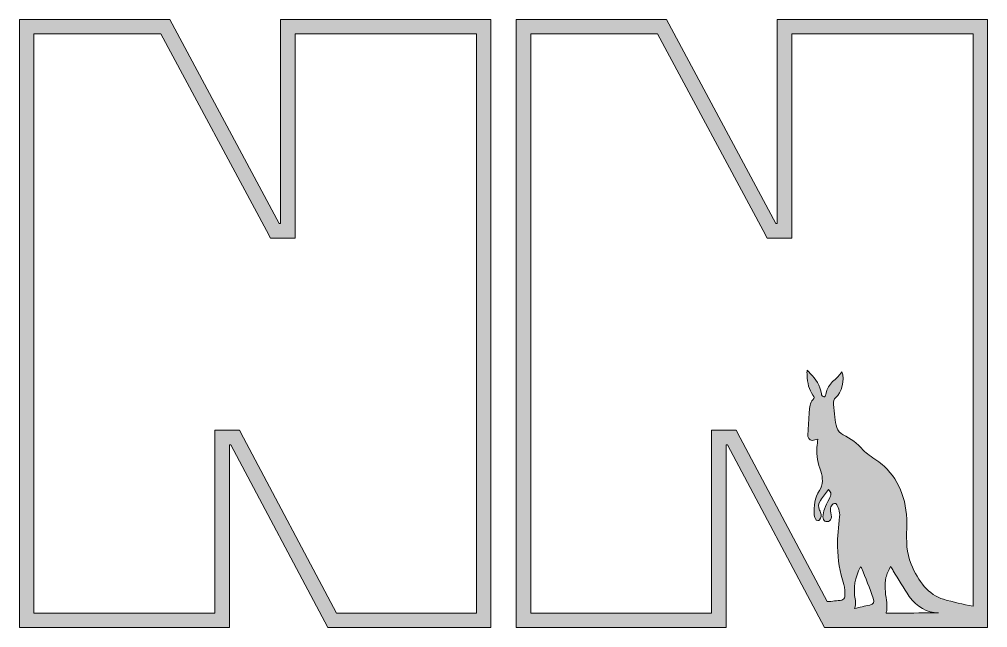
# Model space of a CAD drawing. Header units: millimetres. Extents: x 74 to 699, y -295 to -32.
# Drawn here: x 496.7 to 698.7, y -158.6 to -31.6 of the extents above; entities that cross this region are included whole.
import ezdxf

# ---------------------------------------------------------------- set-up
doc = ezdxf.new("R2010")
doc.units = ezdxf.units.MM
doc.header["$MEASUREMENT"] = 0
doc.layers.add('Layer 7', color=7, linetype='Continuous')
doc.layers.add('Layer 8', color=7, linetype='Continuous')

msp = doc.modelspace()

# ---------------------------------------------------------------- hatches: boundary and pattern name
at = {"layer": 'Layer 7'}
h = msp.add_hatch(color=1, dxfattribs=at)
h.dxf.hatch_style = 2
h.paths.add_polyline_path([(654.82, -31.56), (654.82, -74.17), (654.56, -74.17), (631.7, -31.56), (600.32, -31.56), (600.32, -158.55), (644.17, -158.55), (644.17, -120.37), (644.43, -120.37), (664.68, -158.55), (698.73, -158.55), (698.73, -31.56)])
edge = h.paths.add_edge_path()
edge.add_spline(control_points=[(646.26, -117.32), (646.26, -117.32), (644.43, -117.32), (644.43, -117.32), (644.43, -117.32), (644.17, -117.32), (644.17, -117.32), (644.17, -117.32), (641.12, -117.32), (641.12, -117.32), (641.12, -117.32), (641.12, -120.37), (641.12, -120.37), (641.12, -120.37), (641.12, -155.51), (641.12, -155.51), (641.12, -155.51), (603.37, -155.51), (603.37, -155.51), (603.37, -155.51), (603.37, -34.6), (603.37, -34.6), (603.37, -34.6), (629.87, -34.6), (629.87, -34.6), (629.87, -34.6), (651.87, -75.61), (651.87, -75.61), (651.87, -75.61), (652.74, -77.21), (652.74, -77.21), (652.74, -77.21), (654.56, -77.21), (654.56, -77.21), (654.56, -77.21), (654.82, -77.21), (654.82, -77.21), (654.82, -77.21), (657.87, -77.21), (657.87, -77.21), (657.87, -77.21), (657.87, -74.17), (657.87, -74.17), (657.87, -74.17), (657.87, -34.6), (657.87, -34.6), (657.87, -34.6), (695.68, -34.6), (695.68, -34.6), (695.68, -34.6), (695.68, -154.1), (695.68, -154.1), (693.63, -153.66), (691.58, -153.23), (689.55, -152.64), (686.33, -151.72), (684.27, -148.88), (682.77, -145.29), (681.79, -142.93), (681.74, -140.42), (681.85, -137.85), (682.07, -132.48), (680.52, -128.11), (677.15, -124.87), (676.19, -123.94), (675.05, -123.31), (674, -122.53), (673.57, -122.21), (673.12, -121.89), (672.75, -121.47), (671.52, -120.07), (670.12, -119.04), (668.58, -118.28), (667.26, -117.63), (667, -116.13), (666.85, -114.58), (666.76, -113.7), (666.71, -112.82), (666.58, -111.96), (666.47, -111.29), (666.59, -110.89), (667.07, -110.52), (668.25, -109.61), (668.95, -106.71), (668.3, -105.14), (667.26, -106.84), (665.32, -107.36), (664.99, -109.85), (664.96, -110.06), (664.65, -110.41), (664.54, -110.37), (664.34, -110.3), (664.06, -110.01), (664.03, -109.77), (663.8, -107.9), (662.85, -106.68), (661.78, -105.55), (661.62, -105.38), (661.31, -105.01), (661.07, -104.8), (661, -105.11), (661.04, -105.54), (661.07, -105.69), (661.12, -107.65), (661.42, -108.78), (662.28, -110), (662.55, -110.38), (662.63, -110.64), (662.25, -110.99), (661.6, -111.6), (661.6, -112.58), (661.52, -113.47), (661.38, -115.01), (661.32, -116.55), (661.22, -118.09), (661.16, -118.94), (661.44, -119.44), (662.11, -119.46), (662.48, -119.47), (662.85, -119.3), (663.3, -119.18), (663.25, -119.73), (663.17, -120.33), (663.12, -120.94), (662.98, -122.7), (663.35, -124.28), (663.91, -125.89), (664.36, -127.19), (664.42, -128.79), (663.66, -129.91), (662.61, -131.45), (662.49, -133.19), (662.55, -135.02), (662.57, -135.47), (662.74, -135.69), (662.97, -136.09), (663.01, -136.15), (663.53, -136.24), (663.65, -136.08), (663.97, -135.63), (664.12, -135.08), (663.86, -134.48), (663.8, -134.34), (663.72, -134.2), (663.66, -134.06), (663.33, -133.32), (663.4, -132.61), (663.83, -131.98), (664.37, -131.19), (664.94, -130.44), (665.5, -129.68), (666.17, -130.57), (666.17, -130.65), (665.65, -131.74), (665.32, -132.42), (664.93, -133.07), (664.66, -133.79), (664.47, -134.29), (664.38, -134.88), (664.36, -135.44), (664.36, -135.74), (664.56, -136.24), (664.75, -136.33), (665.05, -136.47), (665.49, -136.46), (665.76, -136.26), (666.08, -136.03), (666.26, -135.59), (666.09, -134.98), (665.77, -133.82), (665.91, -133.21), (666.51, -132.72), (666.65, -132.61), (666.91, -132.57), (667.02, -132.66), (667.63, -133.17), (667.93, -134.43), (667.84, -135.36), (667.64, -137.47), (667.31, -139.6), (667.41, -141.69), (667.52, -144.35), (667.85, -147.01), (668.71, -149.52), (668.97, -150.28), (668.95, -151.23), (668.94, -152.09), (668.93, -152.34), (668.55, -152.77), (668.31, -152.8), (667.29, -152.95), (666.27, -153.05), (665.25, -153.12), (665.25, -153.12), (647.12, -118.94), (647.12, -118.94), (647.12, -118.94), (646.26, -117.32), (646.26, -117.32)], knot_values=[0, 0, 0, 0, 1, 1, 1, 2, 2, 2, 3, 3, 3, 4, 4, 4, 5, 5, 5, 6, 6, 6, 7, 7, 7, 8, 8, 8, 9, 9, 9, 10, 10, 10, 11, 11, 11, 12, 12, 12, 13, 13, 13, 14, 14, 14, 15, 15, 15, 16, 16, 16, 17, 17, 17, 18, 18, 18, 19, 19, 19, 20, 20, 20, 21, 21, 21, 22, 22, 22, 23, 23, 23, 24, 24, 24, 25, 25, 25, 26, 26, 26, 27, 27, 27, 28, 28, 28, 29, 29, 29, 30, 30, 30, 31, 31, 31, 32, 32, 32, 33, 33, 33, 34, 34, 34, 35, 35, 35, 36, 36, 36, 37, 37, 37, 38, 38, 38, 39, 39, 39, 40, 40, 40, 41, 41, 41, 42, 42, 42, 43, 43, 43, 44, 44, 44, 45, 45, 45, 46, 46, 46, 47, 47, 47, 48, 48, 48, 49, 49, 49, 50, 50, 50, 51, 51, 51, 52, 52, 52, 53, 53, 53, 54, 54, 54, 55, 55, 55, 56, 56, 56, 57, 57, 57, 58, 58, 58, 59, 59, 59, 60, 60, 60, 61, 61, 61, 62, 62, 62, 63, 63, 63, 64, 64, 64, 65, 65, 65, 66, 66, 66, 66], degree=3, periodic=1)
edge = h.paths.add_edge_path()
edge.add_spline(control_points=[(671.14, -152.86), (670.58, -150.14), (671.1, -148.17), (672.19, -145.86), (672.31, -145.98), (672.4, -146.02), (672.43, -146.1), (673.26, -148.19), (674.12, -150.27), (674.87, -152.41), (675.2, -153.35), (674.95, -153.65), (674.13, -153.83), (673.07, -154.06), (672.01, -154.3), (670.96, -154.56), (671.22, -154.19), (671.21, -153.22), (671.14, -152.86)], knot_values=[0, 0, 0, 0, 1, 1, 1, 2, 2, 2, 3, 3, 3, 4, 4, 4, 5, 5, 5, 6, 6, 6, 6], degree=3, periodic=1)
edge = h.paths.add_edge_path()
edge.add_spline(control_points=[(677.69, -154.71), (677.66, -154.11), (677.73, -153.42), (677.63, -152.83), (677.34, -151.22), (677.21, -149.64), (677.52, -148.09), (677.68, -147.32), (678.11, -146.65), (678.49, -145.76), (678.75, -146.19), (678.9, -146.43), (679.05, -146.68), (680.15, -148.47), (681.16, -150.35), (682.36, -152.02), (683.97, -154.26), (686.05, -155.43), (688.46, -155.47), (689.3, -155.49), (677.53, -155.51), (677.53, -155.51), (677.55, -155.28), (677.71, -155.05), (677.69, -154.71)], knot_values=[0, 0, 0, 0, 1, 1, 1, 2, 2, 2, 3, 3, 3, 4, 4, 4, 5, 5, 5, 6, 6, 6, 7, 7, 7, 8, 8, 8, 8], degree=3, periodic=1)
at = {"layer": 'Layer 8'}
h = msp.add_hatch(color=2, dxfattribs=at)
h.dxf.hatch_style = 2
h.paths.add_polyline_path([(595.08, -31.56), (551.17, -31.56), (551.17, -74.17), (550.91, -74.17), (528.04, -31.56), (496.67, -31.56), (496.67, -158.55), (540.51, -158.55), (540.51, -120.37), (540.77, -120.37), (561.02, -158.55), (595.08, -158.55)])
h.paths.add_polyline_path([(592.03, -34.6), (592.03, -155.51), (562.86, -155.51), (543.46, -118.94), (542.61, -117.32), (540.77, -117.32), (540.51, -117.32), (537.46, -117.32), (537.46, -120.37), (537.46, -155.51), (499.71, -155.51), (499.71, -34.6), (526.22, -34.6), (548.22, -75.61), (549.08, -77.21), (550.91, -77.21), (551.17, -77.21), (554.21, -77.21), (554.21, -74.17), (554.21, -34.6)])

# ---------------------------------------------------------------- linework, layer by layer
at = {"layer": 'Layer 7', "lineweight": 0}
msp.add_lwpolyline([(654.82, -31.56), (654.82, -74.17), (654.56, -74.17), (631.7, -31.56), (600.32, -31.56), (600.32, -158.55), (644.17, -158.55), (644.17, -120.37), (644.43, -120.37), (664.68, -158.55), (698.73, -158.55), (698.73, -31.56), (654.82, -31.56)], dxfattribs=at)
for points, knots in [([(646.26, -117.32), (646.26, -117.32), (644.43, -117.32), (644.43, -117.32), (644.43, -117.32), (644.17, -117.32), (644.17, -117.32), (644.17, -117.32), (641.12, -117.32), (641.12, -117.32), (641.12, -117.32), (641.12, -120.37), (641.12, -120.37), (641.12, -120.37), (641.12, -155.51), (641.12, -155.51), (641.12, -155.51), (603.37, -155.51), (603.37, -155.51), (603.37, -155.51), (603.37, -34.6), (603.37, -34.6), (603.37, -34.6), (629.87, -34.6), (629.87, -34.6), (629.87, -34.6), (651.87, -75.61), (651.87, -75.61), (651.87, -75.61), (652.74, -77.21), (652.74, -77.21), (652.74, -77.21), (654.56, -77.21), (654.56, -77.21), (654.56, -77.21), (654.82, -77.21), (654.82, -77.21), (654.82, -77.21), (657.87, -77.21), (657.87, -77.21), (657.87, -77.21), (657.87, -74.17), (657.87, -74.17), (657.87, -74.17), (657.87, -34.6), (657.87, -34.6), (657.87, -34.6), (695.68, -34.6), (695.68, -34.6), (695.68, -34.6), (695.68, -154.1), (695.68, -154.1), (693.63, -153.66), (691.58, -153.23), (689.55, -152.64), (686.33, -151.72), (684.27, -148.88), (682.77, -145.29), (681.79, -142.93), (681.74, -140.42), (681.85, -137.85), (682.07, -132.48), (680.52, -128.11), (677.15, -124.87), (676.19, -123.94), (675.05, -123.31), (674, -122.53), (673.57, -122.21), (673.12, -121.89), (672.75, -121.47), (671.52, -120.07), (670.12, -119.04), (668.58, -118.28), (667.26, -117.63), (667, -116.13), (666.85, -114.58), (666.76, -113.7), (666.71, -112.82), (666.58, -111.96), (666.47, -111.29), (666.59, -110.89), (667.07, -110.52), (668.25, -109.61), (668.95, -106.71), (668.3, -105.14), (667.26, -106.84), (665.32, -107.36), (664.99, -109.85), (664.96, -110.06), (664.65, -110.41), (664.54, -110.37), (664.34, -110.3), (664.06, -110.01), (664.03, -109.77), (663.8, -107.9), (662.85, -106.68), (661.78, -105.55), (661.62, -105.38), (661.31, -105.01), (661.07, -104.8), (661, -105.11), (661.04, -105.54), (661.07, -105.69), (661.12, -107.65), (661.42, -108.78), (662.28, -110), (662.55, -110.38), (662.63, -110.64), (662.25, -110.99), (661.6, -111.6), (661.6, -112.58), (661.52, -113.47), (661.38, -115.01), (661.32, -116.55), (661.22, -118.09), (661.16, -118.94), (661.44, -119.44), (662.11, -119.46), (662.48, -119.47), (662.85, -119.3), (663.3, -119.18), (663.25, -119.73), (663.17, -120.33), (663.12, -120.94), (662.98, -122.7), (663.35, -124.28), (663.91, -125.89), (664.36, -127.19), (664.42, -128.79), (663.66, -129.91), (662.61, -131.45), (662.49, -133.19), (662.55, -135.02), (662.57, -135.47), (662.74, -135.69), (662.97, -136.09), (663.01, -136.15), (663.53, -136.24), (663.65, -136.08), (663.97, -135.63), (664.12, -135.08), (663.86, -134.48), (663.8, -134.34), (663.72, -134.2), (663.66, -134.06), (663.33, -133.32), (663.4, -132.61), (663.83, -131.98), (664.37, -131.19), (664.94, -130.44), (665.5, -129.68), (666.17, -130.57), (666.17, -130.65), (665.65, -131.74), (665.32, -132.42), (664.93, -133.07), (664.66, -133.79), (664.47, -134.29), (664.38, -134.88), (664.36, -135.44), (664.36, -135.74), (664.56, -136.24), (664.75, -136.33), (665.05, -136.47), (665.49, -136.46), (665.76, -136.26), (666.08, -136.03), (666.26, -135.59), (666.09, -134.98), (665.77, -133.82), (665.91, -133.21), (666.51, -132.72), (666.65, -132.61), (666.91, -132.57), (667.02, -132.66), (667.63, -133.17), (667.93, -134.43), (667.84, -135.36), (667.64, -137.47), (667.31, -139.6), (667.41, -141.69), (667.52, -144.35), (667.85, -147.01), (668.71, -149.52), (668.97, -150.28), (668.95, -151.23), (668.94, -152.09), (668.93, -152.34), (668.55, -152.77), (668.31, -152.8), (667.29, -152.95), (666.27, -153.05), (665.25, -153.12), (665.25, -153.12), (647.12, -118.94), (647.12, -118.94), (647.12, -118.94), (646.26, -117.32), (646.26, -117.32)], [0, 0, 0, 0, 1, 1, 1, 2, 2, 2, 3, 3, 3, 4, 4, 4, 5, 5, 5, 6, 6, 6, 7, 7, 7, 8, 8, 8, 9, 9, 9, 10, 10, 10, 11, 11, 11, 12, 12, 12, 13, 13, 13, 14, 14, 14, 15, 15, 15, 16, 16, 16, 17, 17, 17, 18, 18, 18, 19, 19, 19, 20, 20, 20, 21, 21, 21, 22, 22, 22, 23, 23, 23, 24, 24, 24, 25, 25, 25, 26, 26, 26, 27, 27, 27, 28, 28, 28, 29, 29, 29, 30, 30, 30, 31, 31, 31, 32, 32, 32, 33, 33, 33, 34, 34, 34, 35, 35, 35, 36, 36, 36, 37, 37, 37, 38, 38, 38, 39, 39, 39, 40, 40, 40, 41, 41, 41, 42, 42, 42, 43, 43, 43, 44, 44, 44, 45, 45, 45, 46, 46, 46, 47, 47, 47, 48, 48, 48, 49, 49, 49, 50, 50, 50, 51, 51, 51, 52, 52, 52, 53, 53, 53, 54, 54, 54, 55, 55, 55, 56, 56, 56, 57, 57, 57, 58, 58, 58, 59, 59, 59, 60, 60, 60, 61, 61, 61, 62, 62, 62, 63, 63, 63, 64, 64, 64, 65, 65, 65, 66, 66, 66, 66]), ([(671.14, -152.86), (670.58, -150.14), (671.1, -148.17), (672.19, -145.86), (672.31, -145.98), (672.4, -146.02), (672.43, -146.1), (673.26, -148.19), (674.12, -150.27), (674.87, -152.41), (675.2, -153.35), (674.95, -153.65), (674.13, -153.83), (673.07, -154.06), (672.01, -154.3), (670.96, -154.56), (671.22, -154.19), (671.21, -153.22), (671.14, -152.86)], [0, 0, 0, 0, 1, 1, 1, 2, 2, 2, 3, 3, 3, 4, 4, 4, 5, 5, 5, 6, 6, 6, 6]), ([(677.69, -154.71), (677.66, -154.11), (677.73, -153.42), (677.63, -152.83), (677.34, -151.22), (677.21, -149.64), (677.52, -148.09), (677.68, -147.32), (678.11, -146.65), (678.49, -145.76), (678.75, -146.19), (678.9, -146.43), (679.05, -146.68), (680.15, -148.47), (681.16, -150.35), (682.36, -152.02), (683.97, -154.26), (686.05, -155.43), (688.46, -155.47), (689.3, -155.49), (677.53, -155.51), (677.53, -155.51), (677.55, -155.28), (677.71, -155.05), (677.69, -154.71)], [0, 0, 0, 0, 1, 1, 1, 2, 2, 2, 3, 3, 3, 4, 4, 4, 5, 5, 5, 6, 6, 6, 7, 7, 7, 8, 8, 8, 8])]:
    msp.add_open_spline(points, degree=3, knots=knots, dxfattribs=at)
at = {"layer": 'Layer 8', "lineweight": 0}
for points in [[(595.08, -31.56), (551.17, -31.56), (551.17, -74.17), (550.91, -74.17), (528.04, -31.56), (496.67, -31.56), (496.67, -158.55), (540.51, -158.55), (540.51, -120.37), (540.77, -120.37), (561.02, -158.55), (595.08, -158.55), (595.08, -31.56), (595.08, -31.56)], [(592.03, -34.6), (592.03, -155.51), (562.86, -155.51), (543.46, -118.94), (542.61, -117.32), (540.77, -117.32), (540.51, -117.32), (537.46, -117.32), (537.46, -120.37), (537.46, -155.51), (499.71, -155.51), (499.71, -34.6), (526.22, -34.6), (548.22, -75.61), (549.08, -77.21), (550.91, -77.21), (551.17, -77.21), (554.21, -77.21), (554.21, -74.17), (554.21, -34.6), (592.03, -34.6)]]:
    msp.add_lwpolyline(points, dxfattribs=at)

doc.saveas('drawing.dxf')
